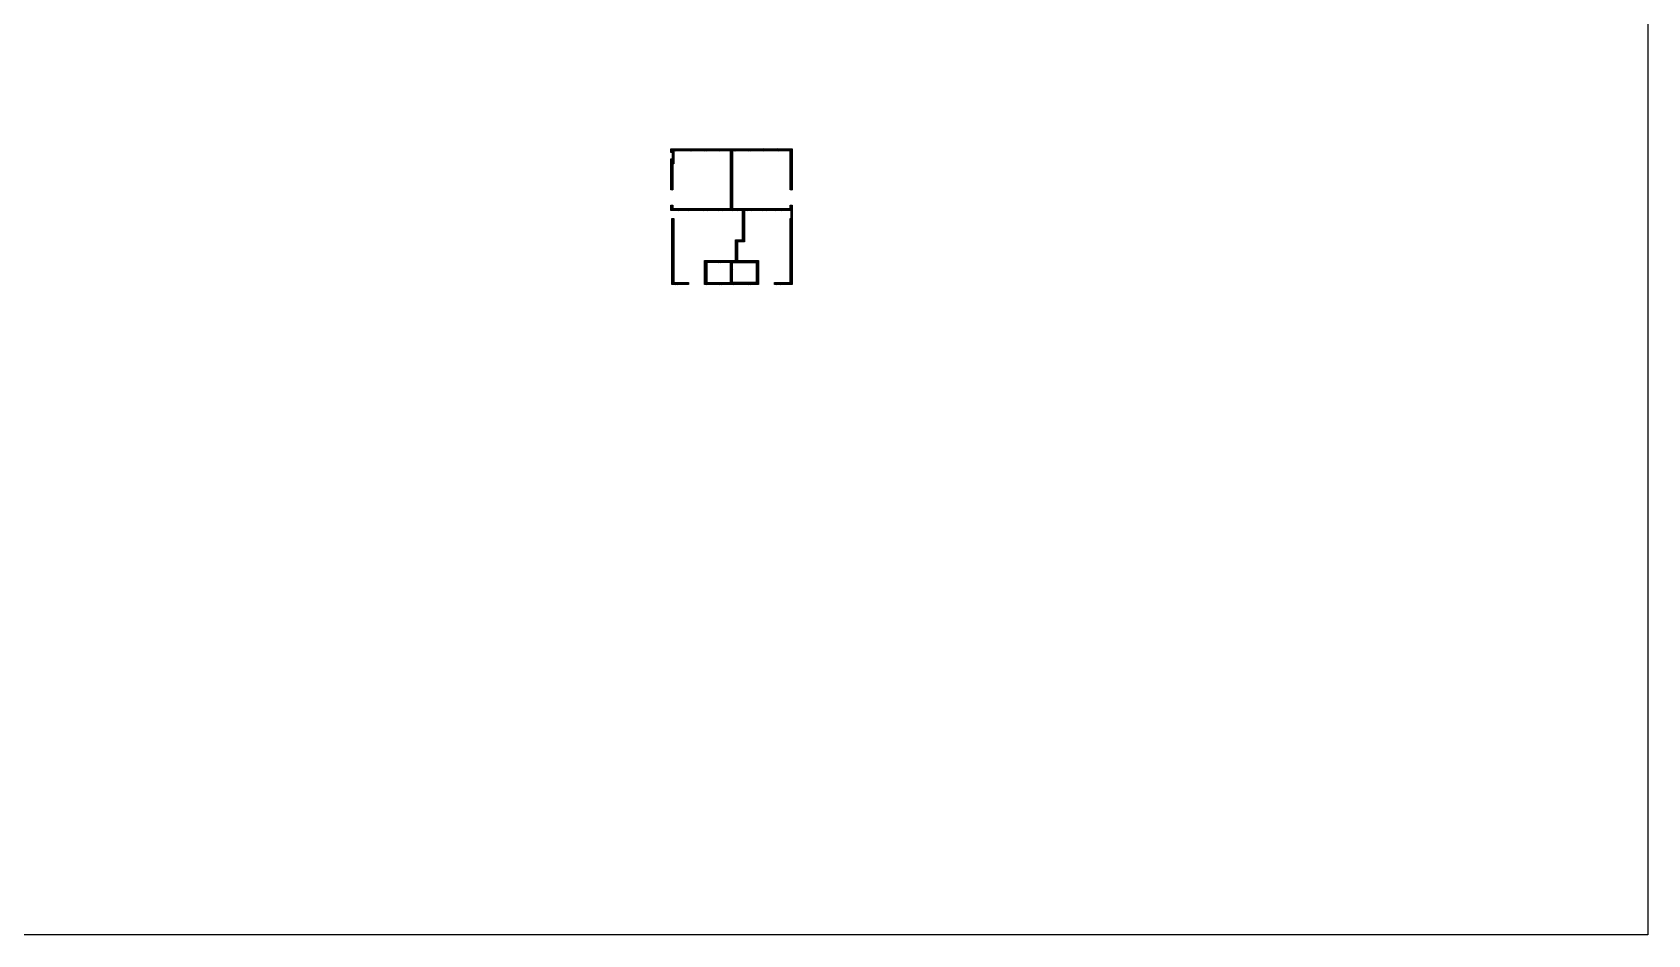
# Model space of a CAD drawing. Header units: millimetres. Extents: x 0 to 252300, y 0 to 178200.
# Drawn here: x 92831 to 252300, y 0 to 89100 of the extents above; entities that cross this region are included whole.
import ezdxf

# ---------------------------------------------------------------- set-up
doc = ezdxf.new("R2010")
doc.units = ezdxf.units.MM
doc.header["$LTSCALE"] = 300
doc.layers.add('NOPLOT', color=191, linetype='Continuous', plot=False)
doc.layers.add('방수턱', color=5, linetype='Continuous')

msp = doc.modelspace()

# ---------------------------------------------------------------- hatches: boundary and pattern name
at = {"layer": '방수턱'}
h = msp.add_hatch(dxfattribs=at)
h.set_pattern_fill('ANSI37', color=251, scale=30)
h.paths.add_polyline_path([(157604, 64205), (155954, 64205), (155954, 70705), (156154, 70705), (156154, 64405), (157604, 64403)], flags=17)
h.paths.add_polyline_path([(155854, 77605), (167854, 77605), (167854, 73530), (167654, 73530), (167654, 77405), (161954, 77405), (161954, 71705), (167654, 71705), (167654, 72030), (167854, 72030), (167854, 64205), (166103, 64206), (166103, 64405), (167654, 64405), (167654, 70705), (167754, 70705), (167754, 71505), (163154, 71505), (163154, 68405), (162454, 68405), (162454, 66555), (164504, 66555), (164504, 64205), (159204, 64205), (159204, 66555), (162254, 66555), (162254, 68605), (162954, 68605), (162954, 71505), (155854, 71505), (155854, 72030), (156054, 72030), (156054, 71705), (161754, 71705), (161754, 77405), (156154, 77405), (156154, 76105), (156054, 76105), (156054, 73530), (155854, 73530), (155854, 76593), (156039, 76593), (156039, 77243), (155854, 77243)])
h.paths.add_polyline_path([(161954, 66355), (164304, 66355), (164304, 64405), (161954, 64405)], flags=16)
h.paths.add_polyline_path([(159404, 64405), (161754, 64405), (161754, 66355), (159404, 66355)], flags=16)

# ---------------------------------------------------------------- linework, layer by layer
at = {"layer": 'NOPLOT'}
msp.add_lwpolyline([(0, 178200), (252300, 178200), (252300, 0), (0, 0)], close=True, dxfattribs=at)
at = {"layer": '방수턱', "elevation": 0}
for points in [[(155854, 77605), (167854, 77605), (167854, 73530), (167654, 73530), (167654, 77405), (161954, 77405), (161954, 71705), (167654, 71705), (167654, 72030), (167854, 72030), (167854, 64205), (166103, 64206), (166103, 64405), (167654, 64405), (167654, 70705), (167754, 70705), (167754, 71505), (163154, 71505), (163154, 68405), (162454, 68405), (162454, 66555), (164504, 66555), (164504, 64205), (159204, 64205), (159204, 66555), (162254, 66555), (162254, 68605), (162954, 68605), (162954, 71505), (155854, 71505), (155854, 72030), (156054, 72030), (156054, 71705), (161754, 71705), (161754, 77405), (156154, 77405), (156154, 76105), (156054, 76105), (156054, 73530), (155854, 73530), (155854, 76593), (156039, 76593), (156039, 77243), (155854, 77243)], [(157604, 64205), (155954, 64205), (155954, 70705), (156154, 70705), (156154, 64405), (157604, 64403)], [(159404, 64405), (161754, 64405), (161754, 66355), (159404, 66355)], [(161954, 66355), (164304, 66355), (164304, 64405), (161954, 64405)]]:
    msp.add_lwpolyline(points, close=True, dxfattribs=at)

doc.saveas('drawing.dxf')
